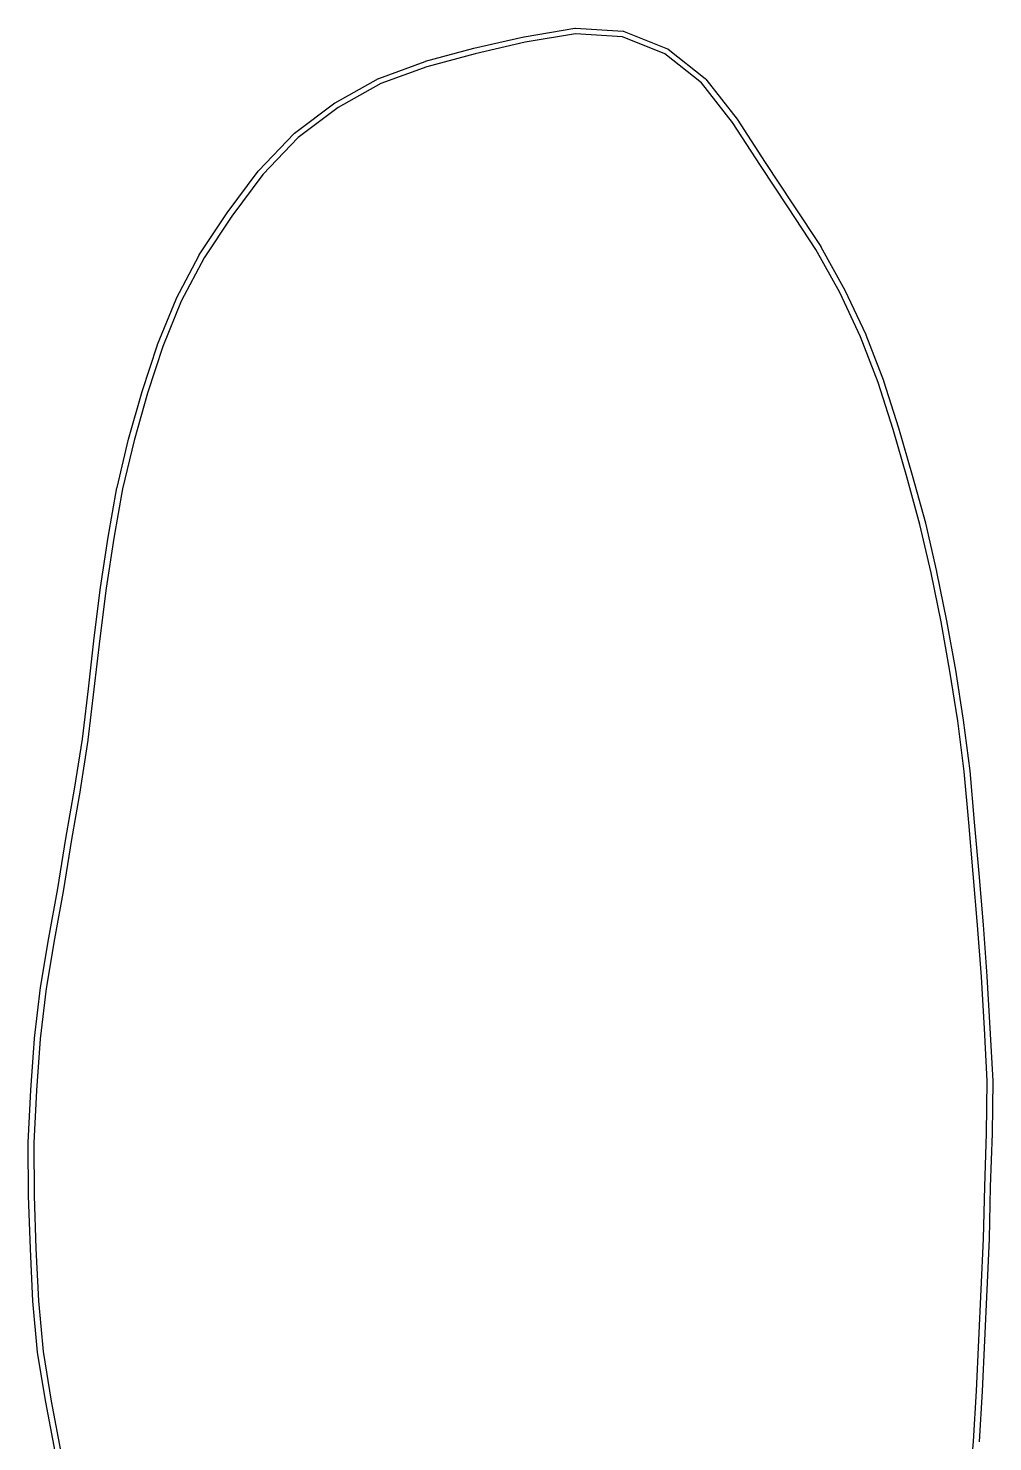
# Model space of a CAD drawing. Header units: inches. Extents: x 0.4 to 11.3, y -7.9 to -0.4.
# Drawn here: x 2.852 to 3.528, y -2.867 to -1.876 of the extents above; entities that cross this region are included whole.
import ezdxf

# ---------------------------------------------------------------- set-up
doc = ezdxf.new("R2010")
doc.units = ezdxf.units.IN
doc.header["$MEASUREMENT"] = 0
doc.layers.add('Edge.Cuts', color=254, linetype='CONTINUOUS', true_color=0xd0d2cd)

msp = doc.modelspace()

# ---------------------------------------------------------------- linework, layer by layer
at = {"layer": 'Edge.Cuts', "linetype": 'CONTINUOUS'}
for p, q in [((3.16459, -1.89011), (3.19973, -1.88211)), ((3.19973, -1.88211), (3.19979, -1.88211)), ((3.19979, -1.88211), (3.19984, -1.88209)), ((3.19984, -1.88209), (3.2353, -1.87613)), ((3.23574, -1.88005), (3.20055, -1.88596)), ((3.2353, -1.87613), (3.23553, -1.87614)), ((3.23553, -1.87614), (3.23575, -1.87611)), ((3.26869, -1.88203), (3.23574, -1.88005)), ((3.23575, -1.87611), (3.26924, -1.87812)), ((3.29853, -1.89398), (3.26869, -1.88203)), ((3.26924, -1.87812), (3.26955, -1.8782)), ((3.26955, -1.8782), (3.26985, -1.87826)), ((3.26985, -1.87826), (3.30026, -1.89044)), ((3.13062, -1.89927), (3.16451, -1.89013)), ((3.16451, -1.89013), (3.16455, -1.89013)), ((3.16455, -1.89013), (3.16459, -1.89011)), ((3.20055, -1.88596), (3.1655, -1.89394)), ((3.30026, -1.89044), (3.3005, -1.89059)), ((3.3005, -1.89059), (3.30076, -1.89072)), ((3.30076, -1.89072), (3.32675, -1.91139)), ((3.09803, -1.91129), (3.13045, -1.89932)), ((3.13045, -1.89932), (3.13054, -1.89931)), ((3.13054, -1.89931), (3.13062, -1.89927)), ((3.1655, -1.89394), (3.13173, -1.90305)), ((3.32412, -1.91432), (3.29853, -1.89398)), ((3.06751, -1.92829), (3.09775, -1.91142)), ((3.09775, -1.91142), (3.0979, -1.91137)), ((3.0979, -1.91137), (3.09803, -1.91129)), ((3.13173, -1.90305), (3.09954, -1.91493)), ((3.32675, -1.91139), (3.3269, -1.91156)), ((3.3269, -1.91156), (3.32708, -1.91171)), ((3.32708, -1.91171), (3.34905, -1.93973)), ((3.09954, -1.91493), (3.06954, -1.93166)), ((3.3459, -1.94209), (3.32412, -1.91432)), ((3.03898, -1.94957), (3.06729, -1.92843)), ((3.06954, -1.93166), (3.04147, -1.95262)), ((3.06729, -1.92843), (3.06741, -1.92837)), ((3.06741, -1.92837), (3.06751, -1.92829)), ((3.36544, -1.9724), (3.3459, -1.94209)), ((3.34905, -1.93973), (3.3491, -1.93982)), ((3.3491, -1.93982), (3.34916, -1.93988)), ((3.34916, -1.93988), (3.36875, -1.97026)), ((3.01369, -1.97606), (3.03873, -1.94979)), ((3.03873, -1.94979), (3.03887, -1.94969)), ((3.03887, -1.94969), (3.03898, -1.94957)), ((3.04147, -1.95262), (3.01662, -1.97869)), ((3.36875, -1.97026), (3.38842, -1.99987)), ((2.99173, -2.00552), (3.01353, -1.97625)), ((3.01662, -1.97869), (2.99492, -2.00783)), ((3.01353, -1.97625), (3.01362, -1.97617)), ((3.01362, -1.97617), (3.01369, -1.97606)), ((3.36545, -1.97241), (3.36544, -1.9724)), ((3.36546, -1.97242), (3.36545, -1.97241)), ((3.38514, -2.00205), (3.36546, -1.97242)), ((3.38842, -1.99987), (3.38843, -1.99988)), ((3.38843, -1.99988), (3.38843, -1.99988)), ((3.38843, -1.99988), (3.40768, -2.02916)), ((2.97218, -2.03501), (2.99167, -2.00561)), ((2.99492, -2.00783), (2.97552, -2.0371)), ((2.99167, -2.00561), (2.99171, -2.00557)), ((2.99171, -2.00557), (2.99173, -2.00552)), ((3.40435, -2.03126), (3.38514, -2.00205)), ((3.42103, -2.06146), (3.40435, -2.03126)), ((3.40768, -2.02916), (3.40771, -2.02923)), ((3.40771, -2.02923), (3.40776, -2.02929)), ((3.40776, -2.02929), (3.4245, -2.05961)), ((2.95602, -2.06579), (2.97208, -2.03518)), ((2.97552, -2.0371), (2.95955, -2.06753)), ((2.97208, -2.03518), (2.97214, -2.0351)), ((2.97214, -2.0351), (2.97218, -2.03501)), ((3.4245, -2.05961), (3.42452, -2.05968)), ((3.42452, -2.05968), (3.42456, -2.05973)), ((3.42456, -2.05973), (3.43926, -2.09088)), ((2.94302, -2.09786), (2.95594, -2.06596)), ((2.95955, -2.06753), (2.94669, -2.09928)), ((2.95594, -2.06596), (2.956, -2.06588)), ((2.956, -2.06588), (2.95602, -2.06579)), ((3.43567, -2.0925), (3.42103, -2.06146)), ((3.43926, -2.09088), (3.43928, -2.09095)), ((3.43928, -2.09095), (3.43932, -2.09101)), ((2.93223, -2.13079), (2.94297, -2.09799)), ((2.94669, -2.09928), (2.93598, -2.13198)), ((2.94297, -2.09799), (2.94301, -2.09793)), ((2.94301, -2.09793), (2.94302, -2.09786)), ((3.44806, -2.12448), (3.43567, -2.0925)), ((3.43932, -2.09101), (3.45175, -2.12312)), ((3.45844, -2.15734), (3.44806, -2.12448)), ((3.45175, -2.12312), (3.45176, -2.12318)), ((3.45176, -2.12318), (3.45179, -2.12323)), ((3.45179, -2.12323), (3.4622, -2.15618)), ((2.92266, -2.16417), (2.93221, -2.13086)), ((2.93598, -2.13198), (2.92646, -2.16521)), ((2.93221, -2.13086), (2.93222, -2.13083)), ((2.93222, -2.13083), (2.93223, -2.13079)), ((3.46806, -2.19057), (3.45844, -2.15734)), ((3.4622, -2.15618), (3.4622, -2.1562)), ((3.4622, -2.1562), (3.46222, -2.15623)), ((3.46222, -2.15623), (3.47184, -2.18949)), ((2.91455, -2.19814), (2.92264, -2.16426)), ((2.92646, -2.16521), (2.91839, -2.199)), ((2.92264, -2.16426), (2.92266, -2.16421)), ((2.92266, -2.16421), (2.92266, -2.16417)), ((3.47184, -2.18949), (3.47184, -2.1895)), ((3.47184, -2.1895), (3.47185, -2.18951)), ((3.47185, -2.18951), (3.48106, -2.22296)), ((2.90833, -2.23295), (2.91452, -2.19826)), ((2.91839, -2.199), (2.91221, -2.23361)), ((2.91452, -2.19826), (2.91455, -2.1982)), ((2.91455, -2.1982), (2.91455, -2.19814)), ((3.47725, -2.22396), (3.46806, -2.19057)), ((3.48506, -2.2579), (3.47725, -2.22396)), ((3.48106, -2.22296), (3.48106, -2.223)), ((3.48106, -2.223), (3.48108, -2.22304)), ((3.48108, -2.22304), (3.4889, -2.25704)), ((2.90305, -2.26807), (2.90832, -2.233)), ((2.91221, -2.23361), (2.90694, -2.26863)), ((2.90832, -2.233), (2.90833, -2.23297)), ((2.90833, -2.23297), (2.90833, -2.23295)), ((3.49205, -2.29221), (3.48506, -2.2579)), ((3.4889, -2.25704), (3.4889, -2.25707)), ((3.4889, -2.25707), (3.48891, -2.25709)), ((3.48891, -2.25709), (3.49591, -2.29145)), ((2.8985, -2.30349), (2.90304, -2.26811)), ((2.90694, -2.26863), (2.90241, -2.30397)), ((2.90304, -2.26811), (2.90305, -2.26809)), ((2.90305, -2.26809), (2.90305, -2.26807)), ((3.49828, -2.32683), (3.49205, -2.29221)), ((3.49591, -2.29145), (3.49591, -2.29147)), ((3.49591, -2.29147), (3.49592, -2.29149)), ((3.49592, -2.29149), (3.50216, -2.32616)), ((2.89449, -2.33912), (2.8985, -2.30352)), ((2.90241, -2.30397), (2.89841, -2.33956)), ((2.8985, -2.3035), (2.8985, -2.30349)), ((2.8985, -2.30352), (2.8985, -2.3035)), ((3.50372, -2.36178), (3.49828, -2.32683)), ((3.50216, -2.32616), (3.50216, -2.32618)), ((3.50216, -2.32618), (3.50217, -2.32621)), ((3.50217, -2.32621), (3.50761, -2.3612)), ((2.89027, -2.37456), (2.89449, -2.33912)), ((2.8984, -2.33957), (2.89418, -2.37507)), ((2.89841, -2.33956), (2.8984, -2.33956)), ((2.8984, -2.33956), (2.8984, -2.33957)), ((3.50818, -2.39712), (3.50372, -2.36178)), ((3.50761, -2.3612), (3.50761, -2.36123)), ((3.50761, -2.36123), (3.50762, -2.36126)), ((3.50762, -2.36126), (3.51209, -2.39666)), ((2.88481, -2.40951), (2.89027, -2.37456)), ((2.89417, -2.37514), (2.8887, -2.41013)), ((2.89418, -2.37507), (2.89417, -2.3751)), ((2.89417, -2.3751), (2.89417, -2.37514)), ((3.51137, -2.43301), (3.50818, -2.39712)), ((3.51209, -2.39666), (3.51209, -2.3967)), ((3.51209, -2.3967), (3.5121, -2.39673)), ((3.5121, -2.39673), (3.51529, -2.43267)), ((2.87874, -2.44422), (2.88481, -2.40951)), ((2.88869, -2.41017), (2.88262, -2.44488)), ((2.8887, -2.41013), (2.88869, -2.41015)), ((2.88869, -2.41015), (2.88869, -2.41017)), ((3.51137, -2.43302), (3.51137, -2.43301)), ((3.51452, -2.46896), (3.51137, -2.43302)), ((3.51529, -2.43267), (3.51529, -2.43267)), ((3.51529, -2.43267), (3.51529, -2.43267)), ((3.51529, -2.43267), (3.51845, -2.46862)), ((2.87315, -2.47916), (2.87873, -2.44424)), ((2.88262, -2.44488), (2.87703, -2.4798)), ((2.87873, -2.44424), (2.87874, -2.44423)), ((2.87874, -2.44423), (2.87874, -2.44422)), ((3.51754, -2.50495), (3.51452, -2.46896)), ((3.51845, -2.46862), (3.51845, -2.46862)), ((3.51845, -2.46862), (3.51845, -2.46863)), ((3.51845, -2.46863), (3.52146, -2.50462)), ((2.86686, -2.5138), (2.87315, -2.47916)), ((2.87702, -2.47984), (2.87074, -2.51449)), ((2.87703, -2.4798), (2.87702, -2.47982)), ((2.87702, -2.47982), (2.87702, -2.47984)), ((3.52028, -2.54104), (3.51754, -2.50495)), ((3.52146, -2.50462), (3.52146, -2.50463)), ((3.52146, -2.50463), (3.52146, -2.50464)), ((3.52146, -2.50464), (3.52421, -2.54076)), ((2.86094, -2.54861), (2.86686, -2.51382)), ((2.87074, -2.51449), (2.86482, -2.54922)), ((2.86686, -2.51381), (2.86686, -2.5138)), ((2.86686, -2.51382), (2.86686, -2.51381)), ((3.52235, -2.57744), (3.52028, -2.54104)), ((3.52421, -2.54076), (3.52421, -2.54078)), ((3.52421, -2.54078), (3.52421, -2.5408)), ((3.52421, -2.5408), (3.52628, -2.57723)), ((2.85679, -2.58426), (2.86092, -2.54872)), ((2.86482, -2.54922), (2.8607, -2.58467)), ((2.86092, -2.54872), (2.86094, -2.54867)), ((2.86094, -2.54867), (2.86094, -2.54861)), ((2.85414, -2.6205), (2.85678, -2.58434)), ((2.85678, -2.58434), (2.85679, -2.5843)), ((2.85679, -2.5843), (2.85679, -2.58426)), ((2.8607, -2.58467), (2.85807, -2.62077)), ((3.52428, -2.6141), (3.52235, -2.57744)), ((3.52628, -2.57723), (3.52628, -2.57723)), ((3.52628, -2.57723), (3.52629, -2.57724)), ((3.52629, -2.57724), (3.52822, -2.61395)), ((3.52397, -2.65094), (3.52428, -2.6141)), ((3.52822, -2.61407), (3.52791, -2.651)), ((3.52822, -2.61395), (3.52821, -2.61401)), ((3.52821, -2.61401), (3.52822, -2.61407)), ((2.85236, -2.65739), (2.85413, -2.62055)), ((2.85413, -2.62055), (2.85414, -2.62053)), ((2.85414, -2.62053), (2.85414, -2.6205)), ((2.85807, -2.62077), (2.8563, -2.65752)), ((3.5226, -2.68815), (3.52397, -2.65094)), ((3.5279, -2.65106), (3.52653, -2.68828)), ((3.52791, -2.651), (3.5279, -2.65103)), ((3.5279, -2.65103), (3.5279, -2.65106)), ((2.85237, -2.65744), (2.85236, -2.65739)), ((2.85236, -2.65749), (2.85237, -2.65744)), ((2.85251, -2.69466), (2.85236, -2.65749)), ((2.8563, -2.65752), (2.85645, -2.69461)), ((2.85252, -2.69469), (2.85251, -2.69466)), ((2.85251, -2.69472), (2.85252, -2.69469)), ((2.85383, -2.73184), (2.85251, -2.69472)), ((2.85645, -2.69461), (2.85776, -2.73169)), ((3.52175, -2.72473), (3.5226, -2.68818)), ((3.5226, -2.68817), (3.5226, -2.68815)), ((3.5226, -2.68818), (3.5226, -2.68817)), ((3.52653, -2.68828), (3.52568, -2.72484)), ((3.52014, -2.76041), (3.52175, -2.72473)), ((3.52568, -2.72488), (3.52407, -2.76058)), ((3.52568, -2.72484), (3.52568, -2.72486)), ((3.52568, -2.72486), (3.52568, -2.72488)), ((2.85383, -2.73185), (2.85383, -2.73184)), ((2.85383, -2.73184), (2.85383, -2.73184)), ((2.85548, -2.76843), (2.85383, -2.73185)), ((2.85776, -2.73169), (2.85941, -2.76821)), ((3.5186, -2.79593), (3.52014, -2.76041)), ((3.52014, -2.76041), (3.52014, -2.76041)), ((3.52014, -2.76041), (3.52014, -2.76041)), ((3.52407, -2.76058), (3.52254, -2.79611)), ((3.52407, -2.76058), (3.52407, -2.76058)), ((2.8555, -2.76848), (2.85548, -2.76843)), ((2.85549, -2.76853), (2.8555, -2.76848)), ((2.85889, -2.80436), (2.85549, -2.76853)), ((2.85941, -2.76821), (2.8628, -2.80392)), ((2.85891, -2.80443), (2.85889, -2.80436)), ((2.85891, -2.8045), (2.85891, -2.80443)), ((2.8628, -2.80392), (2.86851, -2.83873)), ((3.51684, -2.83137), (3.5186, -2.79593)), ((3.52254, -2.79613), (3.52077, -2.83157)), ((3.52254, -2.79611), (3.52254, -2.79612)), ((3.52254, -2.79612), (3.52254, -2.79613)), ((2.86462, -2.83939), (2.85891, -2.8045)), ((3.51479, -2.86696), (3.51684, -2.83137)), ((3.52077, -2.83159), (3.51872, -2.86721)), ((3.52077, -2.83157), (3.52077, -2.83158)), ((3.52077, -2.83158), (3.52077, -2.83159)), ((2.86463, -2.83941), (2.86462, -2.83939)), ((2.86463, -2.83943), (2.86463, -2.83941)), ((2.87109, -2.874), (2.86463, -2.83943)), ((2.86851, -2.83873), (2.87496, -2.87327)), ((3.5116, -2.9026), (3.51479, -2.86696))]:
    msp.add_line(p, q, dxfattribs=at)

doc.saveas('drawing.dxf')
